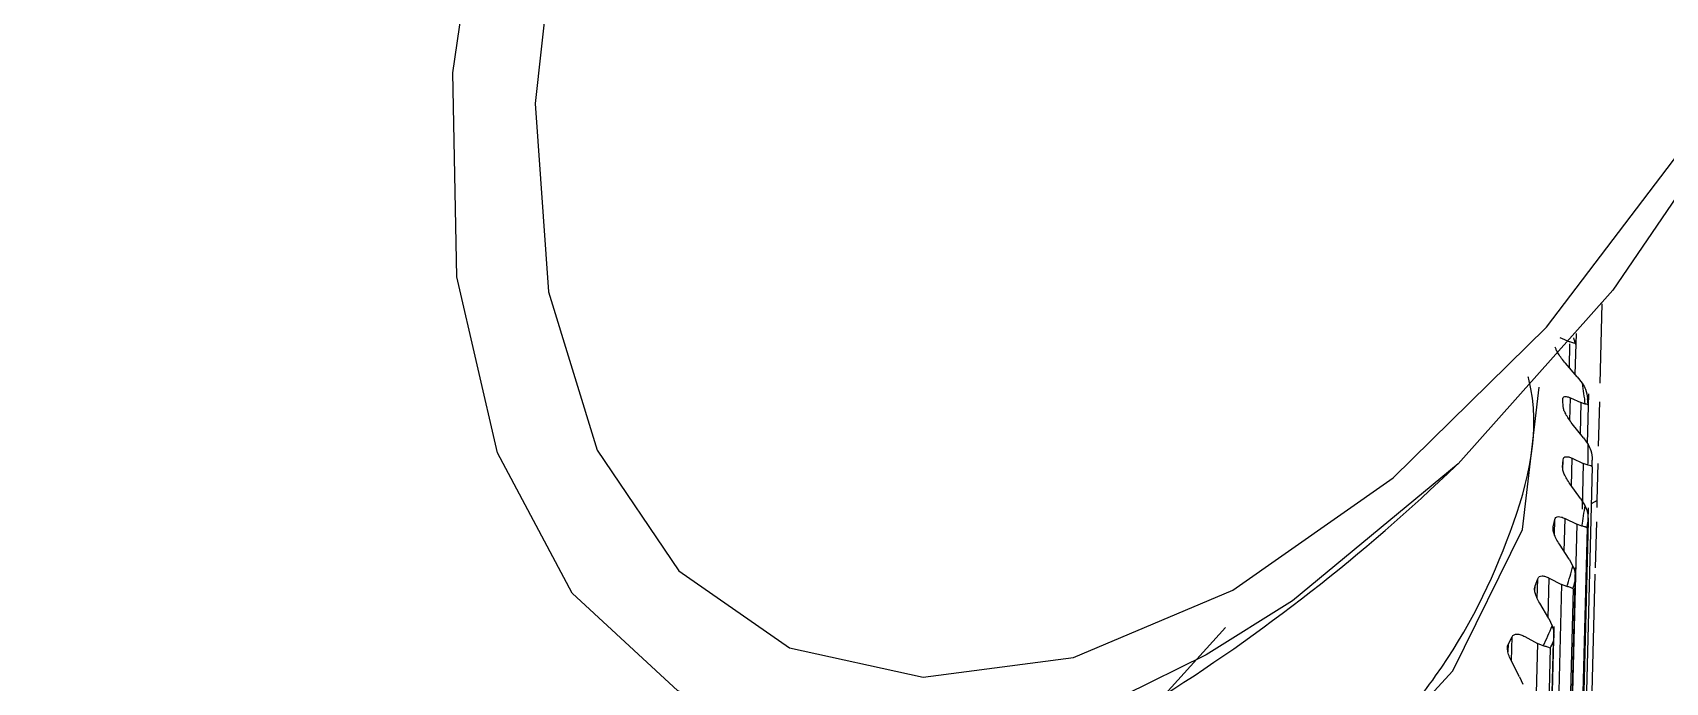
# Model space of a CAD drawing. Header units: millimetres. Extents: x 0 to 279, y 0 to 216.
# Drawn here: x 103.998 to 106.463, y 50.326 to 51.307 of the extents above; entities that cross this region are included whole.
import ezdxf

# ---------------------------------------------------------------- set-up
doc = ezdxf.new("R2010")
doc.units = ezdxf.units.MM

msp = doc.modelspace()

# ---------------------------------------------------------------- linework, layer by layer
at = {"color": 7, "linetype": 'Continuous', "lineweight": 25}
for p, q in [((106.3646, 50.7778), (106.3677, 50.8975)), ((106.3038, 50.8468), (106.3185, 50.8402)), ((106.3245, 50.8384), (106.3185, 50.8402)), ((106.3269, 50.7909), (106.3285, 50.8526)), ((106.3299, 50.7874), (106.3122, 50.8078)), ((106.3299, 50.7874), (106.3375, 50.7777)), ((106.3453, 50.6866), (106.3473, 50.7617)), ((106.3088, 50.7417), (106.308, 50.7527)), ((106.3196, 50.7557), (106.3354, 50.7484)), ((106.342, 50.7463), (106.3354, 50.7484)), ((106.3621, 50.6828), (106.3639, 50.7499)), ((106.3391, 50.6954), (106.3223, 50.7166)), ((106.3391, 50.6954), (106.3462, 50.6854)), ((106.3077, 50.651), (106.3086, 50.662)), ((106.3221, 50.6645), (106.339, 50.6564)), ((106.3524, 50.6514), (106.3234, 49.5285)), ((106.3461, 50.654), (106.339, 50.6564)), ((106.36, 50.6008), (106.3615, 50.6568)), ((106.335, 50.6035), (106.3192, 50.6254)), ((106.3168, 49.4282), (106.3468, 50.5897)), ((106.335, 50.6035), (106.3415, 50.5932)), ((106.36, 50.6008), (106.351, 50.5957)), ((106.3597, 50.5903), (106.36, 50.6008)), ((106.2934, 50.5609), (106.2959, 50.5718)), ((106.3292, 50.5648), (106.2993, 49.4036)), ((106.3114, 50.5736), (106.3292, 50.5648)), ((106.3462, 50.5693), (106.3172, 49.4463)), ((106.3369, 50.562), (106.3292, 50.5648)), ((106.3574, 50.4991), (106.3592, 50.5686)), ((106.3446, 50.5591), (106.3157, 49.4361)), ((106.3175, 50.5124), (106.3028, 50.5349)), ((106.2974, 49.3378), (106.3274, 50.4995)), ((106.3175, 50.5124), (106.3234, 50.5018)), ((106.3453, 50.0303), (106.3571, 50.4894)), ((106.2661, 50.4719), (106.2701, 50.4827)), ((106.3061, 50.474), (106.2762, 49.3127)), ((106.2875, 50.4837), (106.3061, 50.474)), ((106.3235, 50.4676), (106.2945, 49.3444)), ((106.3265, 50.4778), (106.2975, 49.3545)), ((106.3142, 50.471), (106.3061, 50.474)), ((106.2867, 50.4224), (106.2732, 50.4456)), ((106.2867, 50.4224), (106.292, 50.4116)), ((106.2258, 50.3846), (106.2314, 50.3951)), ((106.2505, 50.3953), (106.2698, 50.3848)), ((106.2649, 49.2487), (106.2948, 50.4106)), ((106.2698, 50.3848), (106.2399, 49.2233)), ((106.289, 50.3776), (106.2601, 49.2542)), ((106.2935, 50.3875), (106.2645, 49.2641)), ((106.2783, 50.3814), (106.2698, 50.3848)), ((106.2429, 50.3343), (106.2307, 50.358)), ((106.2429, 50.3343), (106.2475, 50.3233))]:
    msp.add_line(p, q, dxfattribs=at)
at = {"color": 8, "linetype": 'Continuous', "lineweight": 25}
for p, q in [((106.3184, 50.8374), (106.3175, 50.8016)), ((106.3187, 50.7215), (106.3196, 50.7557)), ((106.3354, 50.7484), (106.3342, 50.7016)), ((106.3082, 50.6468), (106.3086, 50.662)), ((106.3211, 50.6228), (106.3221, 50.6645)), ((106.339, 50.6564), (106.3372, 50.5876)), ((106.2953, 50.5494), (106.2959, 50.5718)), ((106.3101, 50.5236), (106.3114, 50.5736)), ((106.2659, 50.4645), (106.2661, 50.4719)), ((106.2693, 50.4532), (106.2701, 50.4827)), ((106.286, 50.4238), (106.2875, 50.4837)), ((106.2304, 50.3586), (106.2314, 50.3951)), ((106.2254, 50.3722), (106.2258, 50.3846))]:
    msp.add_line(p, q, dxfattribs=at)
at = {"color": 8, "linetype": 'Continuous', "lineweight": 25, "flags": 128}
for points in [[(105.7696, 50.3677), (105.6452, 50.3062), (105.3981, 50.2342), (105.1701, 50.2365), (104.9716, 50.3132), (104.8122, 50.4608), (104.6993, 50.6725), (104.6382, 50.9385), (104.6319, 51.2462), (104.6808, 51.5813), (104.7826, 51.9281), (104.9325, 52.2702), (105.1235, 52.5915), (105.3466, 52.8769), (105.5912, 53.113), (105.8459, 53.2887)], [(102.0758, 50.8936), (102.0716, 50.7786), (102.1248, 50.557), (102.2569, 50.3437), (102.4628, 50.1468), (102.7347, 49.9742), (103.0622, 49.8323), (103.4328, 49.7268), (103.8319, 49.6619), (104.2443, 49.6399), (104.6539, 49.6619), (105.0448, 49.7268), (105.4019, 49.8323), (105.7114, 49.9742), (105.9613, 50.1468), (106.1421, 50.3437), (106.247, 50.557), (106.2724, 50.7716)]]:
    msp.add_lwpolyline(points, dxfattribs=at)
at = {"color": 7, "linetype": 'Continuous', "lineweight": 25, "flags": 128}
for points in [[(106.9132, 52.9868), (106.9529, 52.8514), (106.9858, 52.563), (106.9637, 52.2406), (106.8878, 51.899), (106.7616, 51.5541), (106.591, 51.2219), (106.3838, 50.918), (106.1498, 50.6563), (105.8997, 50.4492), (105.7696, 50.3677)], [(104.7909, 51.515), (104.7563, 51.2), (104.7764, 50.9158), (104.85, 50.6767), (104.9734, 50.4945), (105.1404, 50.3784), (105.3424, 50.3341), (105.5694, 50.3637), (105.8099, 50.4656)], [(105.8099, 50.4656), (106.052, 50.6347), (106.2835, 50.8625), (106.4929, 51.1375), (106.6698, 51.446)], [(105.7988, 50.409), (105.6834, 50.2815), (105.4505, 50.1159), (105.1532, 49.9837), (104.8065, 49.8917), (104.4276, 49.8444), (104.0359, 49.8444), (103.6511, 49.8917), (103.2926, 49.9837), (102.9784, 50.1159)]]:
    msp.add_lwpolyline(points, dxfattribs=at)
at = {"color": 7, "linetype": 'Continuous', "lineweight": 25}
for centre, radius, start, end in [((105.6507, 50.6464), 0.703, 15.666, 16.5321), ((105.6933, 50.67), 0.6532, 6.7105, 9.4884), ((105.6974, 50.6568), 0.6551, 7.6461, 8.5542), ((105.712, 50.6716), 0.6343, 358.4086, 1.242), ((105.7163, 50.6585), 0.6362, 359.3632, 0.2894), ((104.2227, 52.6476), 2.771, 289.9732, 313.9846), ((105.7024, 50.6727), 0.6441, 350.1072, 352.9127), ((105.7066, 50.6596), 0.6459, 351.0527, 351.9697), ((105.6648, 50.6814), 0.6826, 342.0451, 344.7446), ((105.6689, 50.6683), 0.6846, 342.9551, 343.8375), ((105.6013, 50.7055), 0.7507, 334.4171, 336.9515), ((105.6052, 50.6925), 0.7528, 335.2717, 336.1002)]:
    msp.add_arc(centre, radius, start, end, dxfattribs=at)
at = {"color": 8, "linetype": 'Continuous', "lineweight": 25}
for points, knots in [([(102.1103, 50.8847), (102.1006, 50.8512), (102.0582, 50.704), (102.1808, 50.441), (102.4584, 50.1424), (102.8796, 49.902), (103.4076, 49.729), (104.0291, 49.6414), (104.6706, 49.6605), (105.2575, 49.7752), (105.5563, 49.9172), (105.7002, 49.9855)], [0, 0, 0, 0, 0.037101, 0.16301, 0.283251, 0.394859, 0.512164, 0.636768, 0.76334, 0.886037, 1, 1, 1, 1]), ([(105.7002, 49.9855), (105.7819, 50.0369), (105.9501, 50.1427), (106.1318, 50.3362), (106.237, 50.5525), (106.2767, 50.7082), (106.2561, 50.7863), (106.2558, 50.7875)], [0, 0, 0, 0, 0.232097, 0.478096, 0.734323, 0.995987, 1, 1, 1, 1])]:
    msp.add_open_spline(points, degree=3, knots=knots, dxfattribs=at)
at = {"color": 7, "linetype": 'Continuous', "lineweight": 25}
for points, knots in [([(106.3276, 50.8363), (106.3279, 50.8368), (106.3285, 50.8377), (106.3256, 50.8382), (106.3245, 50.8384)], [0, 0, 0, 0, 0.593636, 1, 1, 1, 1]), ([(106.3122, 50.8078), (106.3101, 50.8103), (106.3061, 50.815), (106.3014, 50.8219), (106.298, 50.8279), (106.2971, 50.8309), (106.2967, 50.8323)], [0, 0, 0, 0, 0.2877497, 0.5542199, 0.7836665, 1, 1, 1, 1]), ([(106.3375, 50.7777), (106.3393, 50.7747), (106.3436, 50.7675), (106.3446, 50.7592), (106.3452, 50.7543)], [0, 0, 0, 0, 0.406364, 1, 1, 1, 1]), ([(106.308, 50.7527), (106.3081, 50.754), (106.3083, 50.7567), (106.311, 50.7579), (106.3148, 50.7577), (106.3179, 50.7564), (106.3196, 50.7557)], [0, 0, 0, 0, 0.243393, 0.500873, 0.741224, 1, 1, 1, 1]), ([(106.3223, 50.7166), (106.3204, 50.7192), (106.3166, 50.7241), (106.3124, 50.7311), (106.3095, 50.7372), (106.309, 50.7402), (106.3088, 50.7417)], [0, 0, 0, 0, 0.28775, 0.55422, 0.783666, 1, 1, 1, 1]), ([(106.3467, 50.744), (106.3467, 50.7445), (106.3467, 50.7455), (106.3434, 50.7461), (106.342, 50.7463)], [0, 0, 0, 0, 0.593636, 1, 1, 1, 1]), ([(106.3086, 50.662), (106.3088, 50.6633), (106.3095, 50.666), (106.3127, 50.6671), (106.317, 50.6667), (106.3204, 50.6652), (106.3221, 50.6645)], [0, 0, 0, 0, 0.243394, 0.500873, 0.741224, 1, 1, 1, 1]), ([(106.3462, 50.6854), (106.3478, 50.6824), (106.3516, 50.6749), (106.3521, 50.6666), (106.3524, 50.6617)], [0, 0, 0, 0, 0.406364, 1, 1, 1, 1]), ([(106.3192, 50.6254), (106.3174, 50.6281), (106.3139, 50.6331), (106.3102, 50.6403), (106.3079, 50.6466), (106.3078, 50.6496), (106.3077, 50.651)], [0, 0, 0, 0, 0.28775, 0.55422, 0.783666, 1, 1, 1, 1]), ([(106.3524, 50.6514), (106.3521, 50.652), (106.3516, 50.6529), (106.3477, 50.6537), (106.3461, 50.654)], [0, 0, 0, 0, 0.593636, 1, 1, 1, 1]), ([(106.3415, 50.5932), (106.3429, 50.5902), (106.3462, 50.5826), (106.3462, 50.5743), (106.3462, 50.5693)], [0, 0, 0, 0, 0.406364, 1, 1, 1, 1]), ([(106.2959, 50.5718), (106.2964, 50.5731), (106.2974, 50.5757), (106.3013, 50.5767), (106.306, 50.576), (106.3096, 50.5744), (106.3114, 50.5736)], [0, 0, 0, 0, 0.243394, 0.500873, 0.741225, 1, 1, 1, 1]), ([(106.3028, 50.5349), (106.3011, 50.5376), (106.2979, 50.5428), (106.2948, 50.5502), (106.293, 50.5565), (106.2933, 50.5595), (106.2934, 50.5609)], [0, 0, 0, 0, 0.28775, 0.55422, 0.783666, 1, 1, 1, 1]), ([(106.3446, 50.5591), (106.344, 50.5597), (106.3429, 50.5607), (106.3386, 50.5617), (106.3369, 50.562)], [0, 0, 0, 0, 0.593636, 1, 1, 1, 1]), ([(106.3234, 50.5018), (106.3246, 50.4987), (106.3274, 50.491), (106.3268, 50.4827), (106.3265, 50.4778)], [0, 0, 0, 0, 0.406364, 1, 1, 1, 1]), ([(106.2732, 50.4456), (106.2717, 50.4484), (106.2688, 50.4537), (106.2662, 50.4612), (106.2651, 50.4675), (106.2657, 50.4705), (106.2661, 50.4719)], [0, 0, 0, 0, 0.28775, 0.55422, 0.783666, 1, 1, 1, 1]), ([(106.2701, 50.4827), (106.2708, 50.4839), (106.2723, 50.4864), (106.2766, 50.4872), (106.2818, 50.4864), (106.2855, 50.4846), (106.2875, 50.4837)], [0, 0, 0, 0, 0.243394, 0.500873, 0.741225, 1, 1, 1, 1]), ([(106.3235, 50.4676), (106.3225, 50.4683), (106.3209, 50.4693), (106.3162, 50.4705), (106.3142, 50.471)], [0, 0, 0, 0, 0.593636, 1, 1, 1, 1]), ([(106.2314, 50.3951), (106.2323, 50.3963), (106.2342, 50.3987), (106.239, 50.3993), (106.2445, 50.3983), (106.2485, 50.3963), (106.2505, 50.3953)], [0, 0, 0, 0, 0.241846, 0.497389, 0.739426, 1, 1, 1, 1]), ([(106.292, 50.4116), (106.2929, 50.4085), (106.2952, 50.4007), (106.2941, 50.3924), (106.2935, 50.3875)], [0, 0, 0, 0, 0.406364, 1, 1, 1, 1]), ([(106.2307, 50.358), (106.2293, 50.3608), (106.2267, 50.3663), (106.2247, 50.3738), (106.2242, 50.3802), (106.2252, 50.3831), (106.2258, 50.3846)], [0, 0, 0, 0, 0.28775, 0.55422, 0.783666, 1, 1, 1, 1]), ([(106.289, 50.3776), (106.2877, 50.3783), (106.2856, 50.3794), (106.2804, 50.3808), (106.2783, 50.3814)], [0, 0, 0, 0, 0.593636, 1, 1, 1, 1])]:
    msp.add_open_spline(points, degree=3, knots=knots, dxfattribs=at)

doc.saveas('drawing.dxf')
